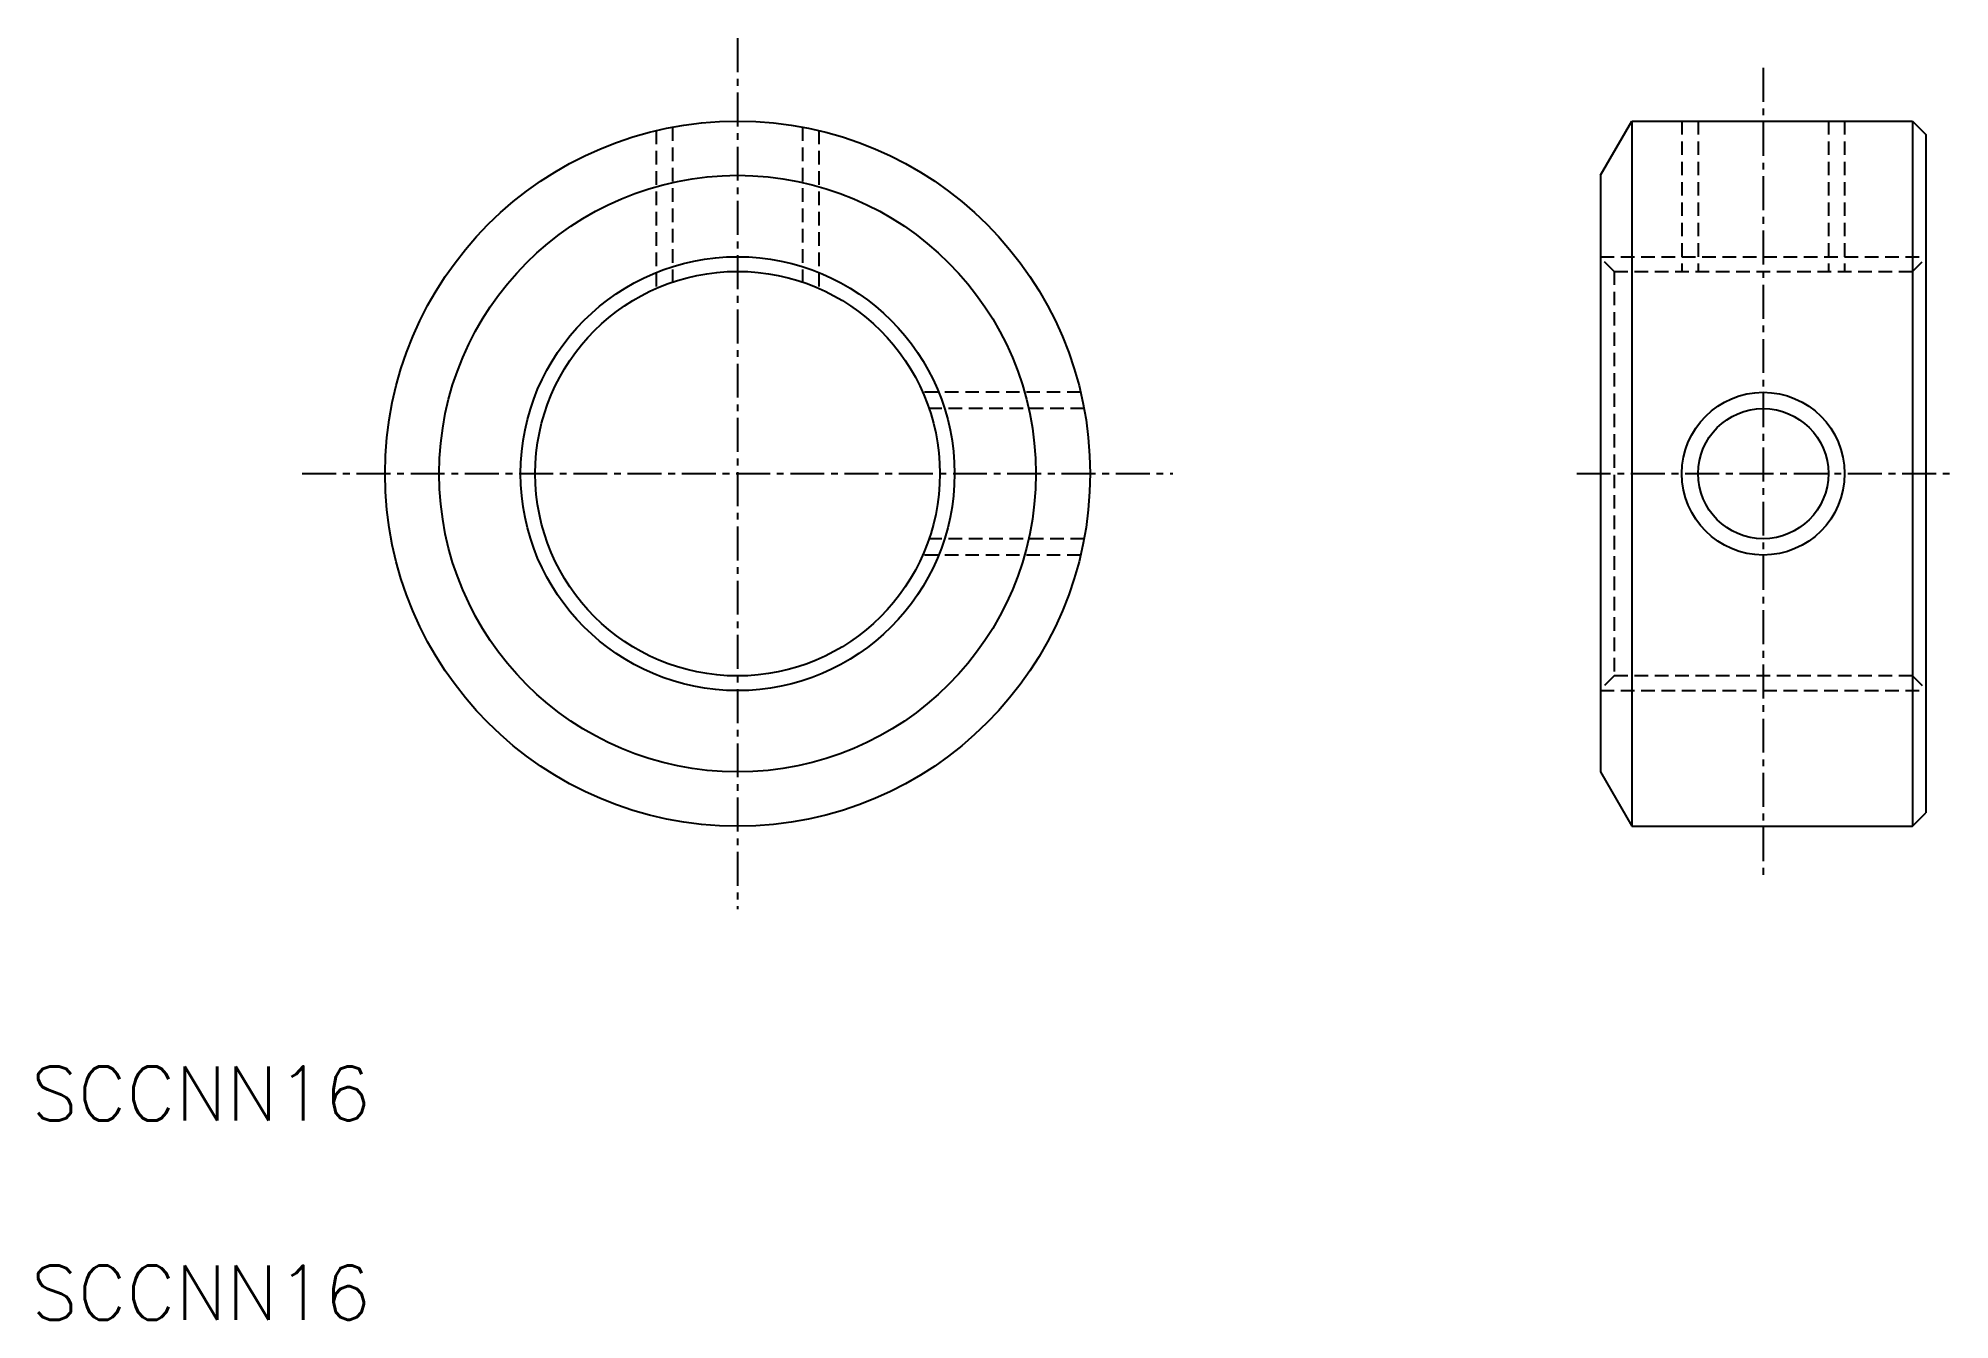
# Model space of a CAD drawing. Extents: x 536.1 to 606.6, y -55.8 to -8.6.
import ezdxf

# ---------------------------------------------------------------- set-up
doc = ezdxf.new("R2010")
doc.units = 0
doc.linetypes.add('CENTER', pattern=[2, 1.25, -0.25, 0.25, -0.25])
doc.linetypes.add('DASHED', pattern=[0.75, 0.5, -0.25])
doc.layers.get('0').update_dxf_attribs({"linetype": 'CONTINUOUS'})
doc.layers.add('CENTER', color=1, linetype='CENTER')
doc.styles.get("Standard").update_dxf_attribs({"font": 'txt.shx', "bigfont": 'bigfont.shx'})

msp = doc.modelspace()

# ---------------------------------------------------------------- linework, layer by layer
at = {"color": 3, "linetype": 'DASHED'}
for p, q in [((558.922, -11.981), (558.922, -17.801)), ((559.522, -11.854), (559.522, -17.568)), ((564.322, -11.854), (564.322, -17.568)), ((564.922, -11.981), (564.922, -17.801)), ((596.744, -11.631), (596.744, -17.172)), ((597.344, -11.631), (597.344, -17.172)), ((602.144, -11.631), (602.144, -17.172)), ((602.744, -11.631), (602.744, -17.172)), ((593.744, -16.631), (605.744, -16.631)), ((594.244, -17.172), (593.744, -16.672)), ((597.244, -16.672), (597.244, -16.671)), ((599.744, -16.672), (599.744, -16.672)), ((605.244, -17.172), (605.744, -16.672)), ((594.244, -17.172), (594.244, -32.09)), ((594.244, -17.172), (605.244, -17.172)), ((605.244, -17.172), (605.244, -32.09)), ((574.571, -21.631), (568.751, -21.631)), ((574.699, -22.231), (568.984, -22.231)), ((574.699, -27.031), (568.984, -27.031)), ((574.571, -27.631), (568.751, -27.631)), ((594.244, -32.09), (593.744, -32.59)), ((605.244, -32.09), (594.244, -32.09)), ((605.244, -32.09), (605.744, -32.59)), ((593.744, -32.631), (605.744, -32.631))]:
    msp.add_line(p, q, dxfattribs=at)
at = {"color": 7, "linetype": 'CONTINUOUS'}
for p, q in [((593.744, -13.631), (594.898, -11.631)), ((594.898, -11.631), (594.898, -37.631)), ((594.898, -11.631), (605.244, -11.631)), ((605.244, -11.631), (605.744, -12.131)), ((605.244, -11.631), (605.244, -37.631)), ((605.744, -12.131), (605.744, -37.131)), ((593.744, -13.631), (593.744, -35.631)), ((593.744, -35.631), (594.898, -37.631)), ((605.244, -37.631), (605.744, -37.131)), ((594.898, -37.631), (605.244, -37.631))]:
    msp.add_line(p, q, dxfattribs=at)
for centre, radius in [((561.922, -24.631), 13), ((561.922, -24.631), 11), ((561.922, -24.631), 7.459), ((599.744, -24.631), 2.4)]:
    msp.add_circle(centre, radius, dxfattribs=at)
at = {"color": 3, "linetype": 'CONTINUOUS'}
for centre, radius in [((561.922, -24.631), 8), ((599.744, -24.631), 3)]:
    msp.add_circle(centre, radius, dxfattribs=at)
at = {"layer": 'CENTER', "color": 1, "linetype": 'CENTER'}
for p, q in [((561.922, -8.577), (561.922, -40.684)), ((599.744, -9.667), (599.744, -39.594)), ((545.869, -24.631), (577.975, -24.631)), ((592.866, -24.631), (606.621, -24.631))]:
    msp.add_line(p, q, dxfattribs=at)

# ---------------------------------------------------------------- texts
at = {"color": 7, "linetype": 'CONTINUOUS'}
for p in [(535.878, -48.485), (535.878, -55.827)]:
    msp.add_text('SCCNN16', height=2, dxfattribs=at).set_placement(p)

doc.saveas('drawing.dxf')
